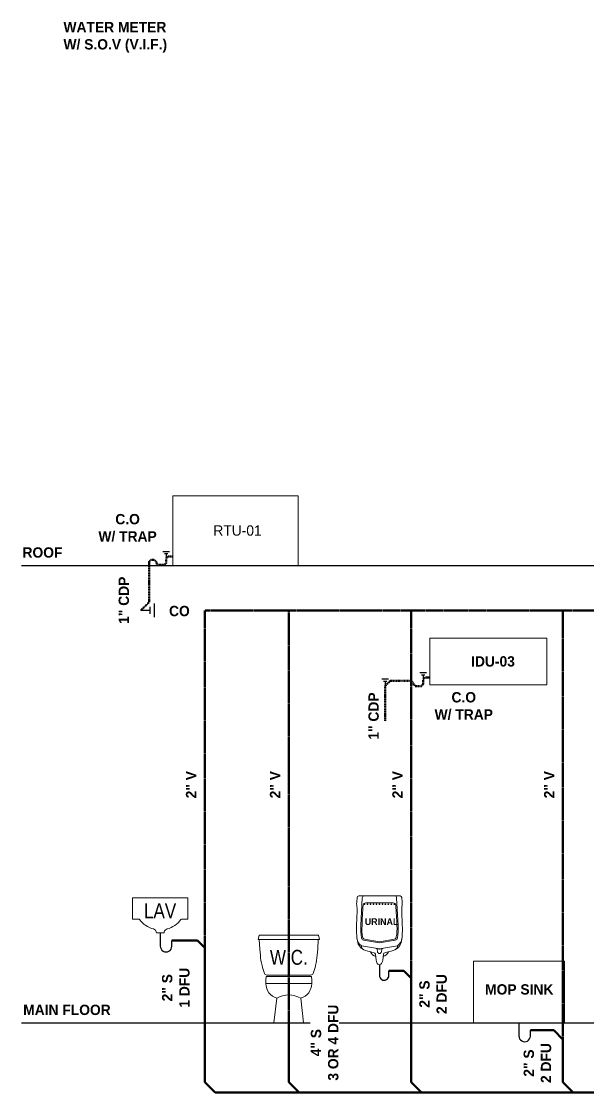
# Model space of a CAD drawing. Header units: inches. Extents: x 2025 to 34930, y -6955 to 4650.
# Drawn here: x 14647 to 15195, y -2734 to -1697 of the extents above; entities that cross this region are included whole.
import ezdxf
from ezdxf.enums import TextEntityAlignment as Align

# ---------------------------------------------------------------- set-up
doc = ezdxf.new("R2010")
doc.units = ezdxf.units.IN
doc.header["$MEASUREMENT"] = 0
doc.linetypes.add('DASHDOT', pattern=[1, 0.5, -0.25, 0, -0.25])
doc.linetypes.add('HIDDEN2', pattern=[0.1875, 0.125, -0.0625])
for name, color, linetype, lineweight in [('P-CDP PIPE', 62, 'DASHDOT', 50), ('P-DR-ACCESS.', 3, 'Continuous', 30), ('P-DR-PIPE', 30, 'Continuous', 50), ('P-DR-TEXT', 7, 'Continuous', 25), ('P-RISER-FIXT', 21, 'Continuous', 20), ('P-VENT', 132, 'HIDDEN2', 50), ('P-WS-TEXT', 7, 'Continuous', 25)]:
    doc.layers.add(name, color=color, linetype=linetype, lineweight=lineweight)
doc.styles.add('ARIAL_NARROW', font='ARIALN.TTF')
doc.styles.add('BOO', font='GOTHIC.TTF', dxfattribs={"height": 6})

# ---------------------------------------------------------------- blocks, each defined once
blk = doc.blocks.new('A$C3ea9eb03')
at = {"layer": 'P-RISER-FIXT', "linetype": 'ByBlock'}
for p, q in [((14.88253223357242, 18.94140466093063), (-14.88253223356514, 18.94140466093063)), ((-14.88253223356514, 18.94140466093063), (-14.88253223356514, 7.441266116794395)), ((14.88253223357242, 7.441266116794395), (14.88253223357242, 18.94140466093063)), ((-14.88253223356514, 7.441266116794395), (-11.67834875852714, 7.441266116794395)), ((11.67834875852714, 7.441266116794395), (14.88253223357242, 7.441266116794395)), ((-2.123541174267302, 0.5336957520850092), (-2.029436213655572, 1.13686837721616e-13)), ((2.029436213655572, 1.13686837721616e-13), (-2.029436213655572, 1.13686837721616e-13)), ((2.123541174267302, 0.5336957520850092), (2.029436213655572, 1.13686837721616e-13))]:
    blk.add_line(p, q, dxfattribs=at)
for centre, radius, start, end in [((-11.67834875852714, 6.764787378903179), 0.6764787378903476, 36.36667896503352, 90), ((-0.4435872925150761, 15.03768706117819), 13.27560835868378, 216.3666789650335, 256.0928363962281), ((0.4435872925478179, 15.03768706117819), 13.27560835868378, 283.9071636037719, 323.6333210349665), ((11.67834875852714, 6.764787378903179), 0.6764787378903476, 90, 143.6333210349665), ((-4.122145691708283, 0.1812878519007199), 2.029436213671043, 9.999999999861537, 76.0928363962281), ((4.122145691715559, 0.1812878519007199), 2.029436213671043, 103.9071636037719, 170.0000000001385)]:
    blk.add_arc(centre, radius, start, end, dxfattribs=at)
at = {"layer": 'P-RISER-FIXT', "style": 'ARIAL_NARROW'}
blk.add_text('LAV', height=8, rotation=359.9999999946049, dxfattribs=at).set_placement((-0.1037306843427359, 11.94541562342783), align=Align.MIDDLE_CENTER)
blk = doc.blocks.new('A$C68f1b777')
at = {"layer": 'P-RISER-FIXT', "ltscale": 4}
for p, q in [((-16.01501083375661, 47.25002288818621), (-16.55625686647363, 44.79057998657368)), ((16.01501083372386, 47.25002288818621), (-16.01501083375661, 47.25002288818621)), ((16.01501083372386, 47.25002288818621), (16.55625686644089, 44.79057998657368)), ((-16.55625686647363, 44.79057998657368), (16.55625686644089, 44.79057998657368)), ((-11.87784918290163, 25.73302230834611), (11.87784919406658, 25.73302230834611)), ((-12.31581802369146, 21.16585922241336), (12.40534744261277, 21.16585922241336)), ((-6.451059722909122, 13.26169052124067), (-7.984687042224323, -1.13686837721616e-13)), ((6.450498041378523, 13.26152042178308), (7.984687042224323, -1.13686837721616e-13)), ((-7.984687042224323, -1.13686837721616e-13), (7.984687042224323, -1.13686837721616e-13))]:
    blk.add_line(p, q, dxfattribs=at)
for points in [[(-15.84762896155917, 44.79057998657368), (-15.56329421999362, 39.69670486449911), (-15.29296188355147, 36.35940856933462)], [(15.84762896155917, 44.79057998657368), (15.56329421996088, 39.69670486449911), (15.2929618835351, 36.35940856933462)], [(12.40534744261277, 21.16585922241336), (12.315236663826, 23.01022338867313), (12.13443374632152, 24.85458755493278), (-12.13501510621973, 24.85458755493278), (-12.31581802369146, 23.01022338867313), (-12.31581802369146, 21.16585922241336)]]:
    blk.add_lwpolyline(points, dxfattribs=at)
for centre, start, end in [((-11.87784918290163, 26.99864730834611), 200.905219482958, 270), ((11.87784918913894, 26.99864731008563), 270.0000002234286, 339.094780517042)]:
    blk.add_arc(centre, 1.265625, start, end, dxfattribs=at)
at = {"layer": 'P-RISER-FIXT'}
for centre, radius, start, end in [((-4.057057149406319, 21.16585922241336), 8.258760874277133, 180, 253.1495689677192), ((4.057057149406319, 21.16585922241336), 8.258760874277133, 286.846359557143, 0), ((-0.0002906799327320186, 2.747228836286808), 12.33557156235801, 58.47030308006524, 121.5296969199348)]:
    blk.add_arc(centre, radius, start, end, dxfattribs=at)
at = {"layer": 'P-RISER-FIXT', "ltscale": 4}
for points, knots in [([(-15.29296188355147, 36.35940856933473), (-15.14122695923834, 34.51620712280601), (-14.8447334289649, 32.68579559326008), (-14.4081321716385, 30.88474273681766), (-14.05184722306512, 29.41336532578077), (-13.60144278985899, 27.96413367583443), (-13.06016058575915, 26.54704307088195)], [0, 0, 0, 0, 1, 1, 1, 1.975871842027635, 1.975871842027635, 1.975871842027635, 1.975871842027635]), ([(15.2929618835351, 36.35940856933473), (15.14122695923834, 34.51620712280601), (14.84473342894853, 32.68579559326008), (14.4081321716385, 30.88474273681766), (14.05184722334343, 29.41336532702508), (13.60144279061205, 27.96413367828188), (13.06016058711793, 26.54704307447537)], [0, 0, 0, 0, 1, 1, 1, 1.975871841202307, 1.975871841202307, 1.975871841202307, 1.975871841202307])]:
    blk.add_open_spline(points, degree=3, knots=knots, dxfattribs=at)
at = {"layer": 'P-RISER-FIXT', "style": 'ARIAL_NARROW'}
blk.add_text('W.C.', height=8, rotation=359.999999994606, dxfattribs=at).set_placement((2.78305378742516e-09, 35.26180114746001), align=Align.MIDDLE_CENTER)
blk = doc.blocks.new('URINAL')
at = {"linetype": 'Continuous', "ltscale": 20}
for p, q in [((-21.64857848973406, -1.585568391073139), (-22.01138948345579, -5.943699795384418)), ((-19.92552793463619, -9.094947017729282e-13), (1.818989403545856e-12, -9.094947017729282e-13)), ((-18.07784601750427, -28.77735729676624), (-16.66510115618985, -1.820579493677542)), ((1.818989403545856e-12, -6.819987783452234), (-13.20870441504667, -6.819987783452234)), ((19.92552793472532, -9.094947017729282e-13), (1.818989403545856e-12, -9.094947017729282e-13)), ((1.818989403545856e-12, -6.819987783452234), (13.2087044151358, -6.819987783452234)), ((18.0778460175934, -28.77735729676624), (16.66510115627898, -1.820579493677542)), ((21.64857848982319, -1.585568391073139), (22.01138948354674, -5.943699795384418)), ((-22.11178393909904, -28.75846288897719), (-21.57140484455522, -14.36275857139663)), ((22.11178393918817, -28.75846288897719), (21.57140484464435, -14.36275857139663)), ((-17.55606495277971, -48.53976765137941), (-17.55879846141215, -48.53928566017657)), ((1.818989403545856e-12, -51.29399262223524), (-17.50041853778202, -48.20819666032821)), ((1.818989403545856e-12, -45.53062266490087), (-15.36625906927657, -42.82113659866172)), ((0.083399890912915, -44.43863963992681), (-14.60780085677652, -41.79180470362007)), ((-0.2001597435864824, -51.60008201499841), (-2.415115688863807, -51.20952551999108)), ((-0.05837992354099697, -51.6250816220836), (-2.415115688863807, -51.20952551999108)), ((-2.00950350813946, -53.8712055479773), (-2.189699516422479, -51.81155574893819)), ((-2.00950350813946, -53.8712055479773), (-2.189699516422479, -51.81155574893819)), ((-0.08339989082378452, -44.43863963992681), (14.60780085686565, -41.79180470362007)), ((1.818989403545856e-12, -45.53062266490087), (15.3662590693657, -42.82113659866172)), ((1.818989403545856e-12, -51.29399262223524), (17.50041853787116, -48.20819666032821)), ((0.200159732494285, -51.60008201499841), (2.415115688952937, -51.20952551999108)), ((2.00950350822859, -53.8712055479773), (2.18969951651161, -51.81155574893819)), ((17.55606495278153, -48.53976765137941), (17.55879846150128, -48.53928566017657)), ((-3.902190441618586, -56.25119874047596), (-3.129893075543805, -62.11737963492396)), ((-3.902190441618586, -56.25119874047596), (-3.129893075543805, -62.11737963492396)), ((3.902190441707717, -56.25119874047596), (3.129893075634754, -62.11737963492396))]:
    blk.add_line(p, q, dxfattribs=at)
for centre, radius, start, end in [((-11.40858371050308, -7.144787954163803), 10.67061868050854, 173.5370725583848, 190.5030462996286), ((-49.4347772942092, -13.45468123247247), 27.87816580626124, 358.133370600792, 9.007623628770688), ((-19.92552793463619, -1.729010987620313), 1.729010987267466, 90, 175.2411450501467), ((228.4110300324937, -32.92874685682182), 245.307044854268, 174.394765983146, 179.0356828693036), ((-14.74661066975023, -1.921123319578328), 1.921123319186073, 90, 176.9999999999966), ((-13.20870441504667, -9.36547618136774), 2.545488397921547, 90, 171.0318596946851), ((13.2087044151358, -9.36547618136774), 2.545488397921547, 8.968140305314861, 90), ((14.74661066983936, -1.921123319578328), 1.921123319186073, 3.000000000003379, 90), ((-228.4110300324028, -32.92874685682182), 245.307044854268, 0.9643171306963989, 5.605234016853982), ((19.92552793472532, -1.729010987620313), 1.729010987267466, 4.758854949853316, 90), ((49.43477729429833, -13.45468123247247), 27.87816580626124, 170.9923763712293, 181.8666293992081), ((11.40858371059221, -7.144787954163803), 10.67061868050854, 349.4969537003714, 6.462927441615212), ((54.52169936086102, -32.46757619266737), 76.72319260946111, 177.2290073112809, 188.3008780282949), ((40.46275694672477, -31.30966200502826), 58.59534761862773, 177.5230870679445, 189.3267424111924), ((22.59659319080856, -32.1931268502176), 39.60346460840444, 175.0854483285456, 190.9461657884947), ((-22.59659319071943, -32.1931268502176), 39.60346460840444, 349.0538342115053, 4.914551671454451), ((-40.46275694663564, -31.30966200502826), 58.59534761862773, 350.6732575888076, 2.476912932055463), ((-54.52169936077189, -32.46757619266737), 76.72319260944533, 351.6991219721176, 2.770992688719112), ((-12.10023985987391, -40.19576487228096), 9.662349243999097, 184.1485885567867, 236.0210150440118), ((-14.94091962591483, -40.40891674621707), 2.449432231962243, 189.3267424111924, 259.9999999999425), ((-13.90898979034682, -39.51045898977736), 2.385974679366001, 184.8766720588148, 252.9693728204183), ((13.90898979043595, -39.51045898977736), 2.385974679366001, 287.0306271795816, 355.1233279411852), ((14.94091962600396, -40.40891674621707), 2.449432231962243, 280.0000000000575, 350.6732575888076), ((11.6422651842604, -40.09068463989024), 10.01059249593767, 305.8168000801808, 355.392836776594), ((-10.21363136338914, -41.88343511899075), 11.30671266205016, 188.4463821233244, 253.3864692304788), ((-13.65201240375427, -48.50282706069811), 3.859667970855827, 175.6220285169906, 233.9928679868036), ((-3.385832557018148, -51.91620383012651), 1.200702074491296, 4.999999999873086, 79.99999999994253), ((-3.385832557018148, -51.91620383012651), 1.200702074491296, 4.999999999873086, 79.99999999994253), ((-5.589754437096417e-09, -50.46491973170123), 1.152673991511644, 259.9999999999425, 280.0000000000575), ((3.385832557107278, -51.91620383012651), 1.200702074491296, 100.0000000000575, 175.0000000001269), ((10.21363136347827, -41.88343511899075), 11.30671266205529, 286.6135307695213, 351.5536178762633), ((13.6520124038434, -48.50282706069811), 3.859667970855827, 306.0071320131963, 4.377971483009454), ((22.12642997751391, 63.48510270400402), 121.526216098284, 252.9792976173658, 257.0399853003543), ((-1.440842489331772, -51.39004878856304), 7.684493276744294, 200.6341998605685, 253.9136790681631), ((-5.56400686152665, -56.58315115862115), 1.694646341047392, 11.29631090551921, 75.104186129322), ((-5.56400686152665, -56.58315115862115), 1.694646341047392, 11.29631090551921, 75.104186129322), ((5.716965701903973, -61.33189138392845), 8.881660994469446, 185.0738299100501, 203.0932292251671), ((5.716965701903973, -61.33189138392845), 8.881660994469446, 185.0738299100501, 203.0932292251671), ((1.818989403545856e-12, -53.69539677135708), 2.017179485145377, 184.9999999998731, 270), ((1.818989403545856e-12, -53.69539677135708), 2.017179485145377, 270, 355.0000000001269), ((-5.716965701814843, -61.33189138392845), 8.881660994469446, 336.906770774833, 354.9261700899499), ((1.440842489422721, -51.39004878856304), 7.684493276744294, 286.086320931837, 339.3658001394315), ((5.564006861615781, -56.58315115862115), 1.694646341047392, 104.895813870678, 168.7036890944808), ((-22.12642997742478, 63.48510270400402), 121.526216098284, 282.9600146996456, 287.0207023826342), ((1.818989403545856e-12, -63.97340652934963), 2.593516480901199, 198.9476313633947, 270), ((1.818989403545856e-12, -63.97340652934963), 2.593516480901199, 198.9476313633947, 270), ((1.818989403545856e-12, -63.97340652934963), 2.593516480901199, 270, 341.0523686366053)]:
    blk.add_arc(centre, radius, start, end, dxfattribs=at)
at = {"linetype": 'Continuous', "ltscale": 20, "extrusion": (0, 0, -1)}
for centre in [(-14.40842489385977, -8.06871794082781), (-11.52673991510528, -8.06871794082781), (-8.645054936350789, -8.06871794082781), (-5.763369957508985, -8.06871794082781), (-2.881684978754492, -8.06871794082781)]:
    blk.add_ellipse(centre, major_axis=(-0.383528949928545, 0.02311140124545151), ratio=0.7500000000000083, dxfattribs=at)
at = {"linetype": 'Continuous', "ltscale": 20}
for centre in [(1.818989403545856e-12, -8.06871794082781), (2.881684978843623, -8.06871794082781), (5.763369957598115, -8.06871794082781), (8.645054936352608, -8.06871794082781), (11.52673991519441, -8.06871794082781), (14.4084248939489, -8.06871794082781)]:
    blk.add_ellipse(centre, major_axis=(0.383528949928545, 0.02311140124545151), ratio=0.7500000000000083, dxfattribs=at)
at = {"insert": (-14.16751853186179, -21.70846760826043), "char_height": 6.433530492414442, "attachment_point": 1, "style": 'BOO'}
blk.add_mtext_dynamic_manual_height_columns('{\\fCentury Gothic|b1|i0|c0|p34;URINAL}', width=0.2376663161252132, gutter_width=193.0059147724332, heights=[0], dxfattribs=at)
blk = doc.blocks.new('A$Cb49b8052')
for p, q in [((-6, 3), (-6, -3)), ((-4, 1.5), (-4, -1.5)), ((-4, 0), (0, 0))]:
    blk.add_line(p, q)

msp = doc.modelspace()

# ---------------------------------------------------------------- linework, layer by layer
at = {"color": 8}
for p, q in [((14646.94473388286, -2223.593331637556), (17200.10960992947, -2223.593331637556)), ((14646.94473388286, -2666.428177202433), (17204.1773026166, -2666.428177202433))]:
    msp.add_line(p, q, dxfattribs=at)
at = {"layer": 'P-CDP PIPE', "ltscale": 0.7}
for p, q in [((14772.39239247163, -2218.066012416634), (14770.72633182431, -2219.732073063972)), ((14788.87776521144, -2214.850630410742), (14793.37042962623, -2214.850630410742)), ((14770.72633182431, -2219.732073063972), (14770.72633182429, -2258.883225909044)), ((14762.52945570499, -2267.080102028351), (14770.72633182429, -2258.883225909044)), ((15037.78596813399, -2332.088043644973), (15042.27863254878, -2332.088043644973)), ((14999.05439799717, -2340.17466559339), (14999.05439799715, -2374.454578495937))]:
    msp.add_line(p, q, dxfattribs=at)
at = {"layer": 'P-CDP PIPE'}
for p, q in [((14772.39239247163, -2218.066012416634), (14775.56378851661, -2218.066012416634)), ((14775.56378851661, -2218.066012416634), (14777.63003722899, -2220.132261129007)), ((14787.02752288636, -2216.700872735794), (14788.87776521144, -2214.850630410742)), ((14787.02752288636, -2221.209547595563), (14787.02752288636, -2216.700872735794)), ((14777.63003722898, -2220.132261129006), (14777.63003722899, -2221.514838245419)), ((14777.63003722899, -2221.514838245419), (14779.21681100994, -2223.10161202636)), ((14779.21681100994, -2223.10161202636), (14785.13545845556, -2223.10161202636)), ((14785.13545845556, -2223.10161202636), (14787.02752288636, -2221.209547595563)), ((15035.93572580891, -2333.938285970025), (15037.78596813399, -2332.088043644973)), ((14999.05439799717, -2340.174665593386), (15003.92563793969, -2335.303425650865)), ((15003.92563793969, -2335.303425650865), (15024.47199143916, -2335.303425650865)), ((15024.47199143916, -2335.303425650865), (15026.53824015154, -2337.369674363239)), ((15026.53824015154, -2337.369674363237), (15026.53824015154, -2338.752251479651)), ((15026.53824015154, -2338.752251479651), (15028.12501393249, -2340.339025260591)), ((15028.12501393249, -2340.339025260591), (15034.04366137811, -2340.339025260591)), ((15034.04366137811, -2340.339025260591), (15035.93572580891, -2338.446960829795)), ((15035.93572580891, -2338.446960829795), (15035.93572580891, -2333.938285970025))]:
    msp.add_line(p, q, dxfattribs=at)
at = {"layer": 'P-DR-ACCESS.', "ltscale": 0.5}
msp.add_line((15128.54920293891, -2666.428177202435), (15128.54920293891, -2678.985244662321), dxfattribs=at)
for points in [[(14781.37278618224, -2579.379871238936), (14781.37278618226, -2592.056298820779, 1.001181059672974), (14792.56705147028, -2592.307678284746), (14792.56705147028, -2586.653731064082)], [(15128.54920293891, -2666.428177202435), (15128.54920293889, -2678.985244662312, 1.001181059676617), (15139.63806401417, -2679.234257159455), (15139.63806401417, -2673.633547006251)]]:
    msp.add_lwpolyline(points, format="xyb", dxfattribs=at)
at = {"layer": 'P-DR-ACCESS.', "linetype": 'Continuous', "ltscale": 5}
msp.add_lwpolyline([(14993.50793311468, -2610.095361473621), (14993.50793311468, -2620.441114397373, 1.001181059672974), (15002.64403254687, -2620.646275497198), (15002.64403254687, -2616.03185707282)], format="xyb", dxfattribs=at)
at = {"layer": 'P-DR-PIPE', "ltscale": 0.5}
for p, q in [((14792.56705147028, -2586.653731064082), (14817.24826791625, -2586.653731064082)), ((14817.24826791625, -2586.653731064082), (14824.50893694667, -2593.914400094534)), ((15002.64403254687, -2616.03185707282), (15017.0071629439, -2616.03185707282)), ((15017.0071629439, -2616.03185707282), (15024.26783197433, -2623.292526103272)), ((15139.63806401417, -2673.633547006251), (15162.41456884514, -2673.633547006251)), ((15162.41456884514, -2673.633547006251), (15171.15655690166, -2682.375535062781))]:
    msp.add_line(p, q, dxfattribs=at)
at = {"layer": 'P-DR-PIPE'}
for p, q in [((14824.50893694667, -2593.914400094534), (14824.50893694667, -2723.903806801702)), ((15024.26783197433, -2623.292526103272), (15024.26783197433, -2723.903806801702)), ((14905.77678814052, -2666.428177202433), (14905.77678814052, -2723.903806801702)), ((15171.15655690165, -2682.37553506278), (15171.15655690165, -2723.903806801703)), ((14834.50893694667, -2733.903806801702), (14824.50893694667, -2723.903806801702)), ((14915.77678814052, -2733.903806801702), (14905.77678814052, -2723.903806801702)), ((15034.26783197433, -2733.903806801702), (15024.26783197433, -2723.903806801702)), ((15171.15655690165, -2723.903806801703), (15181.15655690165, -2733.903806801703)), ((17094.13042978197, -2733.903806801704), (14834.50893694667, -2733.903806801702))]:
    msp.add_line(p, q, dxfattribs=at)
at = {"layer": 'P-RISER-FIXT'}
for points in [[(15042.27863254878, -2294.006717001772), (15155.54176651935, -2294.006717001772), (15155.54176651935, -2339.060146252843), (15042.27863254878, -2339.060146252843)], [(15084.54802445189, -2606.539068858), (15172.55038142594, -2606.539068858), (15172.55038142594, -2666.428177202484), (15084.54802445189, -2666.428177202484)]]:
    msp.add_lwpolyline(points, close=True, dxfattribs=at)
at = {"layer": 'P-VENT'}
for p, q in [((14824.50893694667, -2267.183115897118), (16969.9212533497, -2267.183115897118)), ((14824.50893694667, -2593.914400094534), (14824.50893694667, -2267.183115897118)), ((14905.77678814052, -2666.428177202433), (14905.77678814051, -2267.183115897118)), ((15024.26783197433, -2623.292526103272), (15024.26783197433, -2267.183115897118)), ((15171.15655690166, -2682.375535062781), (15171.15655690166, -2267.183115897118))]:
    msp.add_line(p, q, dxfattribs=at)

# ---------------------------------------------------------------- block references
at = {"layer": 'P-DR-ACCESS.'}
for p, xscale, yscale, zscale, rotation in [((14787.02752288636, -2216.700872735794), 1.075195165280471, 1.075195165280471, 1.075195165280471, 270), ((14762.52945570499, -2267.080102028351), 2.228560458801577, 2.228560458801577, 2.228560458801577, 180), ((15035.93572580891, -2333.938285970025), 1.075195165280471, 1.075195165280471, 1.075195165280471, 270), ((14999.05439799717, -2340.174665593388), 1.075195165280471, 1.075195165280471, 1.075195165280471, 270)]:
    msp.add_blockref('A$Cb49b8052', p, dxfattribs=dict(at, xscale=xscale, yscale=yscale, zscale=zscale, rotation=rotation))
at = {"layer": 'P-RISER-FIXT', "xscale": 1.800563529112867, "yscale": 1.800563529112867, "zscale": 1.800563529112867}
for name, p in [('A$C3ea9eb03', (14781.34355673729, -2579.379871238936)), ('A$C68f1b777', (14905.77678814052, -2666.428177202433))]:
    msp.add_blockref(name, p, dxfattribs=at)
at = {"layer": 'P-RISER-FIXT'}
msp.add_blockref('URINAL', (14993.50793311468, -2543.528438463371), dxfattribs=at)

# ---------------------------------------------------------------- texts
at = {"color": 8, "char_height": 10, "attachment_point": 5, "style": 'BOO', "bg_fill": 3, "box_fill_scale": 1.05, "bg_fill_color": 256, "bg_fill_transparency": 0}
for s, insert in [('{\\fCentury Gothic|b1|i0|c0|p34;ROOF}', (14667.31613577842, -2211.069334409814)), ('{\\fCentury Gothic|b1|i0|c0|p34;MAIN FLOOR}', (14691.01114828066, -2653.904179974692))]:
    msp.add_mtext(s, dxfattribs=dict(at, insert=insert))
at = {"layer": 'P-DR-TEXT', "char_height": 10, "attachment_point": 5, "style": 'BOO', "bg_fill": 3, "box_fill_scale": 1.05, "bg_fill_color": 256, "bg_fill_transparency": 0}
for s, insert in [('{\\fCentury Gothic|b1|i0|c0|p34;C.O\\PW/ TRAP}', (14749.70949368174, -2187.19514105877)), ('RTU-01', (14856.12654346012, -2189.803529723306)), ('{\\fCentury Gothic|b1|i0|c0|p34;CO}', (14799.86786657525, -2267.744190954074)), ('{\\fCentury Gothic|b1|i0|c0|p34;C.O\\PW/ TRAP}', (15075.14731438179, -2359.671945606693))]:
    msp.add_mtext(s, dxfattribs=dict(at, insert=insert))
at = {"layer": 'P-DR-TEXT', "char_height": 10, "attachment_point": 5, "rotation": 90.00000000037024, "style": 'BOO', "bg_fill": 3, "box_fill_scale": 1.05, "bg_fill_color": 256, "bg_fill_transparency": 0}
for s, insert in [('{\\fCentury Gothic|b1|i0|c0|p34;1" CDP}', (14746.09341733157, -2257.221589908774)), ('{\\fCentury Gothic|b1|i0|c0|p34;1" CDP}', (14987.91981391247, -2369.346761137709)), ('{\\fCentury Gothic|b1|i0|c0|p34;2" V}', (14811.17778762232, -2435.841302985479)), ('{\\fCentury Gothic|b1|i0|c0|p34;2" V}', (14892.44563881616, -2435.841302985498)), ('{\\fCentury Gothic|b1|i0|c0|p34;2" V}', (15010.93668264998, -2435.841302985479)), ('{\\fCentury Gothic|b1|i0|c0|p34;2" V}', (15157.82540757731, -2435.841302985479)), ('{\\fCentury Gothic|b1|i0|c0|p34;2" S\\P1 DFU}', (14796.40661329221, -2632.39065407093)), ('{\\fCentury Gothic|b1|i0|c0|p34;2" S\\P2 DFU}', (15045.4669843295, -2638.528728035617))]:
    msp.add_mtext(s, dxfattribs=dict(at, insert=insert))
at = {"layer": 'P-WS-TEXT', "insert": (14687.67143076294, -1697.358016894123), "char_height": 10, "width": 105.2597552685248, "attachment_point": 1, "style": 'BOO', "bg_fill": 3, "box_fill_scale": 1.05, "bg_fill_color": 256, "bg_fill_transparency": 0}
msp.add_mtext('{\\fCentury Gothic|b1|i0|c0|p34;WATER METER \\PW/ S.O.V (V.I.F.)}', dxfattribs=at)

# ---------------------------------------------------------------- next in the draw order: linework, layer by layer
at = {"layer": 'P-RISER-FIXT', "ltscale": 0.7}
msp.add_lwpolyline([(14793.37042962623, -2223.593331637558), (14914.70410357174, -2223.593331637554), (14914.70410357174, -2156.013727809058), (14793.37042962623, -2156.013727809058)], close=True, dxfattribs=at)

# ---------------------------------------------------------------- next in the draw order: texts
at = {"layer": 'P-DR-TEXT', "char_height": 10, "attachment_point": 5, "style": 'BOO', "bg_fill": 3, "box_fill_scale": 1.05, "bg_fill_color": 256, "bg_fill_transparency": 0}
for s, insert in [('{\\fCentury Gothic|b1|i0|c0|p34;IDU-03}', (15103.42327636704, -2316.533431627307)), ('{\\fCentury Gothic|b1|i0|c0|p34;MOP SINK}', (15128.86915476411, -2634.067019983676))]:
    msp.add_mtext(s, dxfattribs=dict(at, insert=insert))
at = {"layer": 'P-DR-TEXT', "char_height": 10, "attachment_point": 5, "rotation": 90.00000000037024, "style": 'BOO', "bg_fill": 3, "box_fill_scale": 1.05, "bg_fill_color": 256, "bg_fill_transparency": 0}
for s, insert in [('{\\fCentury Gothic|b1|i0|c0|p34;4" S\\P3 OR 4 DFU}', (14940.50662470135, -2685.573867112083)), ('{\\fCentury Gothic|b1|i0|c0|p34;2" S\\P2 DFU}', (15146.47282244471, -2705.314163935007))]:
    msp.add_mtext(s, dxfattribs=dict(at, insert=insert))

doc.saveas('drawing.dxf')
